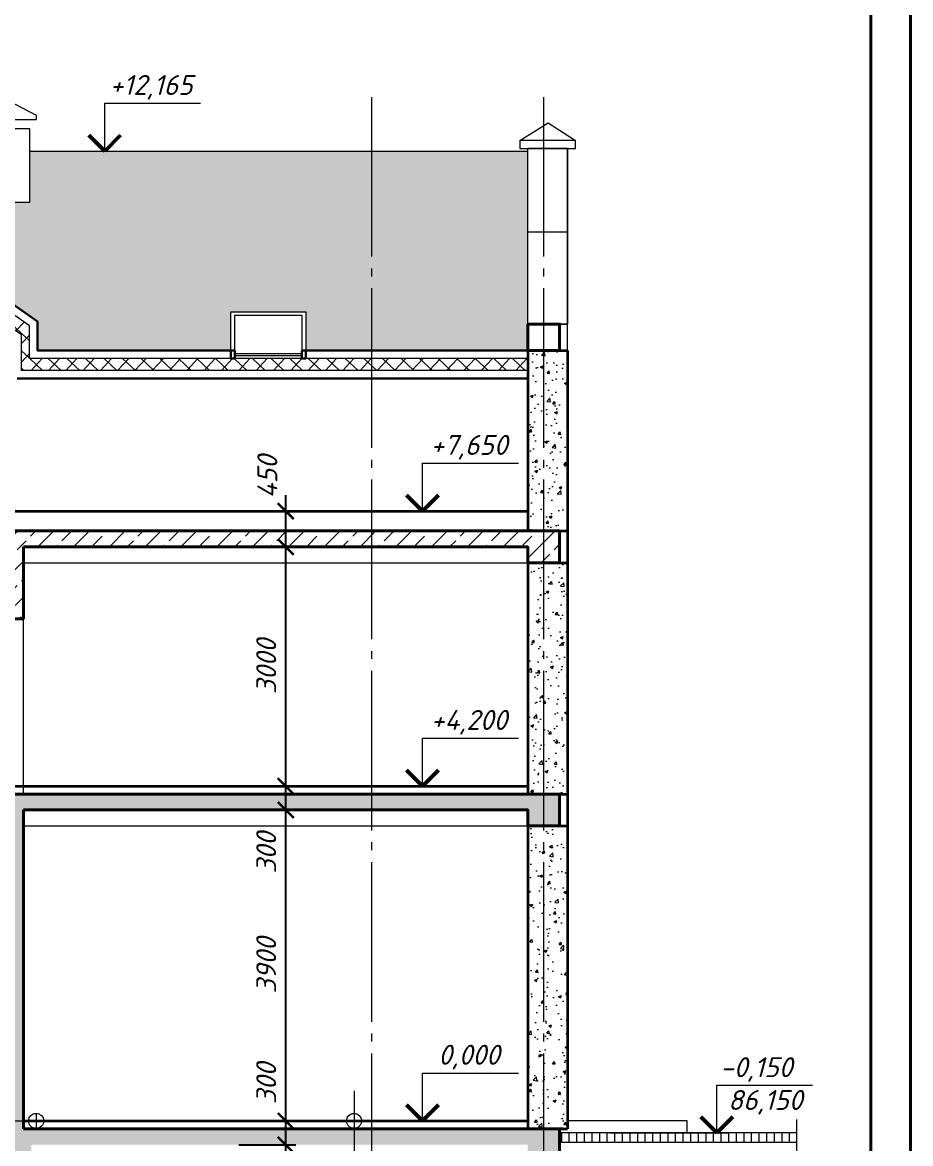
# Model space of a CAD drawing. Header units: millimetres. Extents: x -123149 to 90750, y -868758 to 226421.
# Drawn here: x 59592 to 70729, y 186070 to 200135 of the extents above; entities that cross this region are included whole.
import ezdxf
from ezdxf.enums import TextEntityAlignment as Align

# ---------------------------------------------------------------- set-up
doc = ezdxf.new("R2010")
doc.units = ezdxf.units.MM
doc.linetypes.add('GOST2.303 5', pattern=[24, 20, -1.5, 1, -1.5])
doc.layers.get('0').update_dxf_attribs({"lineweight": 5})
doc.layers.get('Defpoints').update_dxf_attribs({"color": 1, "lineweight": 0})
for name, color, linetype, lineweight in [('#Dimensions', 7, 'Continuous', 9), ('#Бетон разрез', 22, 'Continuous', 40), ('#Вид_тонкая', 20, 'Continuous', 15), ('#Газобетон', 152, 'Continuous', 35), ('#Оси', 7, 'Continuous', 9), ('#Полы_толст', 14, 'Continuous', 35), ('#разм', 7, 'Continuous', 9), ('AR', 164, 'Continuous', 9), ('k_ Рамка', 7, 'Continuous', 40)]:
    doc.layers.add(name, color=color, linetype=linetype, lineweight=lineweight)
doc.layers.add('#Hatch', color=7, linetype='Continuous', lineweight=5, true_color=0x4d4d4d)
doc.styles.add('ESKDW', font='eskdw.shx', dxfattribs={"oblique": 15})
doc.styles.add('STEP PR', font='isocpeui.ttf')
doc.dimstyles.new('SPDS', dxfattribs={"dimscale": 50, "dimtxt": 2.5, "dimasz": 2, "dimexe": 1.25, "dimexo": 0.625, "dimtad": 1, "dimdec": 0, "dimrnd": 0.001, "dimtxsty": 'ESKDW', "dimblk": 'ARCHTICK', "dimcen": 2.5, "dimdle": 2, "dimclrd": 256, "dimclre": 256, "dimclrt": 7, "dimadec": 0, "dimazin": 2, "dimtfac": 0.75, "dimtdec": 0, "dimtmove": 1, "dimatfit": 3, "dimfxl": 1, "dimtolj": 1, "dimarcsym": 1})
doc.dimstyles.new('высотные отметки', dxfattribs={"dimtxt": 500, "dimasz": 100, "dimexe": 100, "dimexo": 0.625, "dimgap": 50, "dimtad": 1, "dimtih": 1, "dimtoh": 1, "dimdec": 3, "dimlfac": 0.001, "dimrnd": 0.005, "dimzin": 9, "dimtxsty": 'STEP PR', "dimblk": 'NONE', "dimcen": 100, "dimdle": 100, "dimse1": 1, "dimse2": 1, "dimsd1": 1, "dimsd2": 1, "dimadec": 0, "dimazin": 0, "dimtfac": 1, "dimtdec": 3, "dimtmove": 0, "dimatfit": 2, "dimldrblk": 'NONE', "dimfxl": 1, "dimarcsym": 0})
pattern_1 = [(45, (185416.82, -2305.1), (-224.5064, 224.5064), []), (45, (185641.33, -2305.1), (-224.5064, 224.5064), [158.75, -79.375])]

# ---------------------------------------------------------------- blocks, each defined once
blk = doc.blocks.new('*U2786')
for points in [[(594, -420), (0, -420), (0, 0), (594, 0)], [(20, -415), (589, -415), (589, -5), (20, -5)]]:
    blk.add_lwpolyline(points, close=True)
at = {"style": 'STEP PR'}
blk.add_attdef('N.ЛИСТА', text='', height=3.5, dxfattribs=at).set_placement((561.5, -395), align=Align.MIDDLE_CENTER)
for tag, p in [('НАИМ.', (503, -403.77)), ('НАИМЕНОВАН.', (503, -408.77)), ('НАИМЕНОВАНИЕ', (503, -413.77))]:
    blk.add_attdef(tag, text='', height=3, dxfattribs=at).set_placement(p, align=Align.CENTER)
blk.add_attdef('ФОРМАТ', (548.85, -418.92), '', height=3, dxfattribs=at)
blk = doc.blocks.new('*D2669')
at = {"layer": 'Defpoints', "color": 0, "lineweight": 0, "ltscale": 3, "transparency": 16777216}
for p in [(4576313, -916350, 0), (4577223, -916350), (4576313, -924000)]:
    blk.add_point(p, dxfattribs=at)
at = {"layer": '#разм', "color": 0, "ltscale": 3, "transparency": 16777216, "insert": (4577755, -915550), "char_height": 250, "attachment_point": 5, "style": 'STEP PR'}
blk.add_mtext('+7,650', dxfattribs=at)
blk = doc.blocks.new('_None')
blk = doc.blocks.new('*D2673')
at = {"layer": 'Defpoints', "color": 0, "lineweight": 0, "ltscale": 3, "transparency": 16777216}
for p in [(4576313, -919800, 0), (4577210, -919800), (4576313, -924000)]:
    blk.add_point(p, dxfattribs=at)
at = {"layer": '#разм', "color": 0, "ltscale": 3, "transparency": 16777216, "insert": (4577755, -919000), "char_height": 250, "attachment_point": 5, "style": 'STEP PR'}
blk.add_mtext('+4,200', dxfattribs=at)
blk = doc.blocks.new('*D2680')
at = {"layer": 'Defpoints', "color": 0, "lineweight": 0, "ltscale": 3, "transparency": 16777216}
for p in [(4576313, -911834, 0), (4577181, -911834), (4576313, -924000)]:
    blk.add_point(p, dxfattribs=at)
at = {"layer": '#разм', "color": 0, "ltscale": 3, "transparency": 16777216, "insert": (4577755, -911034), "char_height": 250, "attachment_point": 5, "style": 'STEP PR'}
blk.add_mtext('+12,165', dxfattribs=at)
blk = doc.blocks.new('*D2702')
at = {"layer": 'Defpoints', "color": 0, "lineweight": 0, "ltscale": 3, "transparency": 16777216}
for p in [(4576313, -924000), (4576313, -924000, 0), (4577313, -924000)]:
    blk.add_point(p, dxfattribs=at)
at = {"layer": '#разм', "color": 0, "ltscale": 3, "transparency": 16777216, "insert": (4577755, -923200), "char_height": 250, "attachment_point": 5, "style": 'STEP PR'}
blk.add_mtext('0,000', dxfattribs=at)
blk = doc.blocks.new('*D2705')
at = {"layer": 'Defpoints', "color": 0, "lineweight": 0, "ltscale": 3, "transparency": 16777216}
for p in [(4576313, -927000, 0), (4577272, -927000), (4576313, -930000)]:
    blk.add_point(p, dxfattribs=at)
at = {"layer": '#разм', "color": 0, "ltscale": 3, "transparency": 16777216, "insert": (4577806, -926233), "char_height": 250, "attachment_point": 5, "style": 'STEP PR'}
blk.add_mtext('-3,000', dxfattribs=at)
blk = doc.blocks.new('*U2741')
at = {"layer": '#разм', "ltscale": 100, "elevation": 0}
for points in [[(4577173, -920403), (4578375, -920403)], [(4577173, -921000), (4577173, -920403)], [(4575828, -921000), (4577323, -921000)]]:
    blk.add_lwpolyline(points, dxfattribs=at)
at = {"layer": '#разм', "color": 0, "lineweight": 50, "ltscale": 100, "elevation": 0}
for points in [[(4577173, -921000), (4576973, -920800)], [(4577173, -921000), (4577373, -920800)]]:
    blk.add_lwpolyline(points, dxfattribs=at)
at = {"layer": '#разм', "style": 'STEP PR'}
for tag, p in [('ОТМЕТКА', (4577216, -920302)), ('ПРИМЕЧАНИЕ', (4577314, -920713))]:
    blk.add_attdef(tag, p, '', height=250, dxfattribs=at)
blk = doc.blocks.new('_ArchTick')
at = {"color": 0, "linetype": 'ByBlock', "const_width": 0.15}
blk.add_lwpolyline([(-0.5, -0.5), (0.5, 0.5)], dxfattribs=at)
blk = doc.blocks.new('*D2805')
at = {"layer": '#Dimensions', "lineweight": -2, "transparency": 16777216}
for p, q in [((62894, 183155), (62894, 186255)), ((62306, 186055), (63019, 186055)), ((62306, 183355), (63019, 183355))]:
    blk.add_line(p, q, dxfattribs=at)
at = {"layer": 'Defpoints', "color": 0, "lineweight": 0, "transparency": 16777216}
for p in [(62243, 186055), (62894, 186055), (62243, 183355)]:
    blk.add_point(p, dxfattribs=at)
at = {"layer": '#Dimensions', "lineweight": -2, "transparency": 16777216, "xscale": 200, "yscale": 200, "zscale": 200}
for p, rotation in [((62894, 186055), 90), ((62894, 183355), 270)]:
    blk.add_blockref('_ArchTick', p, dxfattribs=dict(at, rotation=rotation))
at = {"layer": '#Dimensions', "transparency": 16777216, "insert": (62648, 184705), "char_height": 250, "attachment_point": 5, "rotation": 90, "style": 'STEP PR'}
blk.add_mtext('\\A1;2700', dxfattribs=at)
blk = doc.blocks.new('*D2806')
at = {"layer": '#Dimensions', "lineweight": -2, "transparency": 16777216}
for p, q in [((62894, 185855), (62894, 186555)), ((62462, 186355), (63019, 186355)), ((62306, 186055), (63019, 186055))]:
    blk.add_line(p, q, dxfattribs=at)
at = {"layer": 'Defpoints', "color": 0, "lineweight": 0, "transparency": 16777216}
for p in [(62399, 186355), (62894, 186355), (62243, 186055)]:
    blk.add_point(p, dxfattribs=at)
at = {"layer": '#Dimensions', "lineweight": -2, "transparency": 16777216, "xscale": 200, "yscale": 200, "zscale": 200}
for p, rotation in [((62894, 186355), 90), ((62894, 186055), 270)]:
    blk.add_blockref('_ArchTick', p, dxfattribs=dict(at, rotation=rotation))
at = {"layer": '#Dimensions', "transparency": 16777216, "insert": (62649, 186824), "char_height": 250, "attachment_point": 5, "rotation": 90, "style": 'STEP PR'}
blk.add_mtext('\\A1;300', dxfattribs=at)
blk = doc.blocks.new('*D2807')
at = {"layer": '#Dimensions', "lineweight": -2, "transparency": 16777216}
for p, q in [((62894, 186155), (62894, 190455)), ((62462, 190255), (63019, 190255)), ((62462, 186355), (63019, 186355))]:
    blk.add_line(p, q, dxfattribs=at)
at = {"layer": 'Defpoints', "color": 0, "lineweight": 0, "transparency": 16777216}
for p in [(62399, 190255), (62894, 190255), (62399, 186355)]:
    blk.add_point(p, dxfattribs=at)
at = {"layer": '#Dimensions', "lineweight": -2, "transparency": 16777216, "xscale": 200, "yscale": 200, "zscale": 200}
for p, rotation in [((62894, 190255), 90), ((62894, 186355), 270)]:
    blk.add_blockref('_ArchTick', p, dxfattribs=dict(at, rotation=rotation))
at = {"layer": '#Dimensions', "transparency": 16777216, "insert": (62649, 188305), "char_height": 250, "attachment_point": 5, "rotation": 90, "style": 'STEP PR'}
blk.add_mtext('\\A1;3900', dxfattribs=at)
blk = doc.blocks.new('*D2808')
at = {"layer": '#Dimensions', "lineweight": -2, "transparency": 16777216}
for p, q in [((62894, 190055), (62894, 190755)), ((62462, 190555), (63019, 190555)), ((62462, 190255), (63019, 190255))]:
    blk.add_line(p, q, dxfattribs=at)
at = {"layer": 'Defpoints', "color": 0, "lineweight": 0, "transparency": 16777216}
for p in [(62399, 190555), (62894, 190555), (62399, 190255)]:
    blk.add_point(p, dxfattribs=at)
at = {"layer": '#Dimensions', "lineweight": -2, "transparency": 16777216, "xscale": 200, "yscale": 200, "zscale": 200}
for p, rotation in [((62894, 190555), 90), ((62894, 190255), 270)]:
    blk.add_blockref('_ArchTick', p, dxfattribs=dict(at, rotation=rotation))
at = {"layer": '#Dimensions', "transparency": 16777216, "insert": (62649, 189718), "char_height": 250, "attachment_point": 5, "rotation": 90, "style": 'STEP PR'}
blk.add_mtext('\\A1;300', dxfattribs=at)
blk = doc.blocks.new('*D2809')
at = {"layer": '#Dimensions', "lineweight": -2, "transparency": 16777216}
for p, q in [((62894, 190355), (62894, 193755)), ((62462, 193555), (63019, 193555)), ((62462, 190555), (63019, 190555))]:
    blk.add_line(p, q, dxfattribs=at)
at = {"layer": 'Defpoints', "color": 0, "lineweight": 0, "transparency": 16777216}
for p in [(62399, 193555), (62894, 193555), (62399, 190555)]:
    blk.add_point(p, dxfattribs=at)
at = {"layer": '#Dimensions', "lineweight": -2, "transparency": 16777216, "xscale": 200, "yscale": 200, "zscale": 200}
for p, rotation in [((62894, 193555), 90), ((62894, 190555), 270)]:
    blk.add_blockref('_ArchTick', p, dxfattribs=dict(at, rotation=rotation))
at = {"layer": '#Dimensions', "transparency": 16777216, "insert": (62649, 192055), "char_height": 250, "attachment_point": 5, "rotation": 90, "style": 'STEP PR'}
blk.add_mtext('\\A1;3000', dxfattribs=at)
blk = doc.blocks.new('*D2810')
at = {"layer": '#Dimensions', "lineweight": -2, "transparency": 16777216}
for p, q in [((62894, 193355), (62894, 194205)), ((62462, 194005), (63019, 194005)), ((62462, 193555), (63019, 193555))]:
    blk.add_line(p, q, dxfattribs=at)
at = {"layer": 'Defpoints', "color": 0, "lineweight": 0, "transparency": 16777216}
for p in [(62399, 194005), (62894, 194005), (62399, 193555)]:
    blk.add_point(p, dxfattribs=at)
at = {"layer": '#Dimensions', "lineweight": -2, "transparency": 16777216, "xscale": 200, "yscale": 200, "zscale": 200}
for p, rotation in [((62894, 194005), 90), ((62894, 193555), 270)]:
    blk.add_blockref('_ArchTick', p, dxfattribs=dict(at, rotation=rotation))
at = {"layer": '#Dimensions', "transparency": 16777216, "insert": (62663, 194435), "char_height": 250, "attachment_point": 5, "rotation": 90, "style": 'STEP PR'}
blk.add_mtext('\\A1;450', dxfattribs=at)
blk = doc.blocks.new('*U2668')
at = {"layer": '#разм', "ltscale": 100, "elevation": 0}
for points in [[(4577172.9323, -915750.2763), (4578374.8641, -915750.2763)], [(4577172.9323, -916350.2763), (4577172.9323, -915750.2763)], [(4576313.4569, -916350.2763), (4577322.9323, -916350.2763)]]:
    blk.add_lwpolyline(points, dxfattribs=at)
at = {"layer": '#разм', "color": 0, "lineweight": 50, "ltscale": 100, "elevation": 0}
for points in [[(4577172.9323, -916350.2763), (4576972.9324, -916150.2764)], [(4577172.9323, -916350.2763), (4577372.9322, -916150.2764)]]:
    blk.add_lwpolyline(points, dxfattribs=at)
at = {"layer": 'Defpoints', "color": 253, "lineweight": 15, "ltscale": 3, "elevation": 0}
blk.add_lwpolyline([(4576313.4569, -923906.6603), (4576313.4569, -924093.8923)], dxfattribs=at)
at = {"layer": 'Defpoints', "color": 253, "ltscale": 3, "elevation": 0}
blk.add_lwpolyline([(4575919.8409, -924000.2763), (4576707.0728, -924000.2763)], dxfattribs=at)
at = {"layer": 'Defpoints', "color": 253, "lineweight": 15, "ltscale": 3}
blk.add_circle((4576313.4569, -924000.2763, 0), 93.616, dxfattribs=at)
at = {"layer": '#разм', "ltscale": 3}
dim = blk.add_linear_dim(base=(4577222.8519, -916350.2763), p1=(4576313.4569, -924000.4215), p2=(4576313.4569, -916350.2763, 0), angle=90, dimstyle='высотные отметки', override={"dimtxt": 250, "dimrnd": 0.005, "dimzin": 1, "dimpost": '+<>'}, dxfattribs=at)
dim.commit()
dim.dimension.update_dxf_attribs({"geometry": '*D2669', "text_midpoint": (4577754.8594, -915750.2763), "dimtype": 160})
blk = doc.blocks.new('*U2672')
at = {"layer": '#разм', "ltscale": 100, "elevation": 0}
for points in [[(4577172.9323, -919200.2763), (4578374.8641, -919200.2763)], [(4577172.9323, -919800.2763), (4577172.9323, -919200.2763)], [(4576313.4569, -919800.2763), (4577322.9323, -919800.2763)]]:
    blk.add_lwpolyline(points, dxfattribs=at)
at = {"layer": '#разм', "color": 0, "lineweight": 50, "ltscale": 100, "elevation": 0}
for points in [[(4577172.9323, -919800.2763), (4576972.9324, -919600.2764)], [(4577172.9323, -919800.2763), (4577372.9322, -919600.2764)]]:
    blk.add_lwpolyline(points, dxfattribs=at)
at = {"layer": 'Defpoints', "color": 253, "lineweight": 15, "ltscale": 3, "elevation": 0}
blk.add_lwpolyline([(4576313.4569, -923906.6603), (4576313.4569, -924093.8923)], dxfattribs=at)
at = {"layer": 'Defpoints', "color": 253, "ltscale": 3, "elevation": 0}
blk.add_lwpolyline([(4575919.8409, -924000.2763), (4576707.0728, -924000.2763)], dxfattribs=at)
at = {"layer": 'Defpoints', "color": 253, "lineweight": 15, "ltscale": 3}
blk.add_circle((4576313.4569, -924000.2763, 0), 93.616, dxfattribs=at)
at = {"layer": '#разм', "ltscale": 3}
dim = blk.add_linear_dim(base=(4577209.9731, -919800.2763), p1=(4576313.4569, -924000.4215), p2=(4576313.4569, -919800.2763, 0), angle=90, dimstyle='высотные отметки', override={"dimtxt": 250, "dimrnd": 0.005, "dimzin": 1, "dimpost": '+<>'}, dxfattribs=at)
dim.commit()
dim.dimension.update_dxf_attribs({"geometry": '*D2673', "text_midpoint": (4577754.8594, -919200.2763), "dimtype": 160})
blk = doc.blocks.new('*U2679')
at = {"layer": '#разм', "ltscale": 100, "elevation": 0}
for points in [[(4577172.9323, -911233.6922), (4578374.8641, -911233.6922)], [(4577172.9323, -911833.6922), (4577172.9323, -911233.6922)], [(4576313.4569, -911833.6922), (4577322.9323, -911833.6922)]]:
    blk.add_lwpolyline(points, dxfattribs=at)
at = {"layer": '#разм', "color": 0, "lineweight": 50, "ltscale": 100, "elevation": 0}
for points in [[(4577172.9323, -911833.6922), (4576972.9324, -911633.6923)], [(4577172.9323, -911833.6922), (4577372.9322, -911633.6923)]]:
    blk.add_lwpolyline(points, dxfattribs=at)
at = {"layer": 'Defpoints', "color": 253, "lineweight": 15, "ltscale": 3, "elevation": 0}
blk.add_lwpolyline([(4576313.4569, -923906.6603), (4576313.4569, -924093.8923)], dxfattribs=at)
at = {"layer": 'Defpoints', "color": 253, "ltscale": 3, "elevation": 0}
blk.add_lwpolyline([(4575919.8409, -924000.2763), (4576707.0728, -924000.2763)], dxfattribs=at)
at = {"layer": 'Defpoints', "color": 253, "lineweight": 15, "ltscale": 3}
blk.add_circle((4576313.4569, -924000.2763, 0), 93.616, dxfattribs=at)
at = {"layer": '#разм', "ltscale": 3}
dim = blk.add_linear_dim(base=(4577180.5223, -911833.6922), p1=(4576313.4569, -924000.4215), p2=(4576313.4569, -911833.6922, 0), angle=90, dimstyle='высотные отметки', override={"dimtxt": 250, "dimrnd": 0.005, "dimzin": 1, "dimpost": '+<>'}, dxfattribs=at)
dim.commit()
dim.dimension.update_dxf_attribs({"geometry": '*D2680', "text_midpoint": (4577754.8594, -911233.6922), "dimtype": 160})
blk = doc.blocks.new('*U2699')
at = {"layer": '#разм', "ltscale": 100, "elevation": 0}
for points in [[(4577172.9323, -924000.1311), (4577172.9323, -923400.1311)], [(4577172.9323, -923400.1311), (4578374.8641, -923400.1311)], [(4576313.4569, -924000.1311), (4577313.4769, -924000.1311)]]:
    blk.add_lwpolyline(points, dxfattribs=at)
at = {"layer": '#разм', "lineweight": 50, "ltscale": 100, "elevation": 0}
for points in [[(4577172.9323, -924000.1311), (4576972.9324, -923800.1312)], [(4577172.9323, -924000.1311), (4577372.9322, -923800.1312)]]:
    blk.add_lwpolyline(points, dxfattribs=at)
at = {"layer": 'Defpoints', "color": 253, "lineweight": 15, "ltscale": 3, "elevation": 0}
blk.add_lwpolyline([(4576313.4569, -923906.6603), (4576313.4569, -924093.8923)], dxfattribs=at)
at = {"layer": 'Defpoints', "color": 253, "ltscale": 3, "elevation": 0}
blk.add_lwpolyline([(4575919.8409, -924000.2763), (4576707.0728, -924000.2763)], dxfattribs=at)
at = {"layer": 'Defpoints', "color": 253, "lineweight": 15, "ltscale": 3}
blk.add_circle((4576313.4569, -924000.2763, 0), 93.616, dxfattribs=at)
at = {"layer": '#разм', "ltscale": 3}
dim = blk.add_linear_dim(base=(4577313.4769, -924000.1311), p1=(4576313.4569, -924000.4215), p2=(4576313.4569, -924000.1311, 0), angle=90, dimstyle='высотные отметки', override={"dimtxt": 250, "dimrnd": 0.001, "dimzin": 1, "dimpost": '<>'}, dxfattribs=at)
dim.commit()
dim.dimension.update_dxf_attribs({"geometry": '*D2702', "text_midpoint": (4577754.8594, -923400.1311), "dimtype": 160})
blk = doc.blocks.new('*U2703')
at = {"layer": '#разм', "ltscale": 100, "elevation": 0}
for points in [[(4577172.9323, -927000.1311), (4577172.9323, -926433.3444)], [(4577172.9323, -926433.3444), (4578374.8641, -926433.3444)], [(4576313.4569, -927000.1311), (4577322.9323, -927000.1311)]]:
    blk.add_lwpolyline(points, dxfattribs=at)
at = {"layer": '#разм', "lineweight": 50, "ltscale": 100, "elevation": 0}
for points in [[(4577172.9323, -927000.1311), (4576972.9324, -926800.1312)], [(4577172.9323, -927000.1311), (4577372.9322, -926800.1312)]]:
    blk.add_lwpolyline(points, dxfattribs=at)
at = {"layer": 'Defpoints', "color": 253, "lineweight": 15, "ltscale": 3, "elevation": 0}
for points in [[(4576313.4569, -923625.6673), (4576313.4569, -924374.5949)], [(4576313.4569, -923906.6603), (4576313.4569, -924093.8923)]]:
    blk.add_lwpolyline(points, dxfattribs=at)
at = {"layer": 'Defpoints', "color": 253, "ltscale": 3, "elevation": 0}
blk.add_lwpolyline([(4575919.8409, -924000.2763), (4576707.0728, -924000.2763)], dxfattribs=at)
at = {"layer": 'Defpoints', "color": 253, "lineweight": 15, "ltscale": 3}
blk.add_circle((4576313.4569, -924000.2763, 0), 93.616, dxfattribs=at)
at = {"layer": '#разм', "ltscale": 3}
dim = blk.add_linear_dim(base=(4577272.4527, -927000.1311), p1=(4576313.4569, -930000.4215), p2=(4576313.4569, -927000.1311, 0), angle=90, dimstyle='высотные отметки', override={"dimtxt": 250, "dimrnd": 0.005, "dimzin": 1, "dimpost": '-<>'}, dxfattribs=at)
dim.commit()
dim.dimension.update_dxf_attribs({"geometry": '*D2705', "text_midpoint": (4577806.0701, -926433.3444), "dimtype": 160})

msp = doc.modelspace()

# ---------------------------------------------------------------- hatches: boundary and pattern name
at = {"layer": '#Hatch'}
h = msp.add_hatch(dxfattribs=at)
h.set_pattern_fill('ANSI33', color=256, scale=50, style=0)
h.set_pattern_definition(pattern_1)
h.paths.add_polyline_path([(66327.94875, 186255.46206), (66127.94875, 186255.46206), (66127.94875, 182755.46206), (66327.94875, 182755.46206)])
h.paths.add_polyline_path([(66127.94875, 186255.46206), (65927.94875, 186255.46206), (63969.44839, 186255.46206), (63969.44839, 186055.46206), (65927.94875, 186055.46206), (65927.94875, 182755.46206), (66127.94875, 182755.46206)])
h.paths.add_polyline_path([(63969.44839, 186255.46206), (59604.52552, 186255.46206), (59604.52552, 190255.46206), (63969.44839, 190255.46206), (63969.44839, 190455.46206), (59404.52552, 190455.46206), (59404.52552, 185455.46206), (59704.52552, 185455.46206), (59704.52552, 186055.46206), (63969.44839, 186055.46206)])
h.paths.add_polyline_path([(66127.94875, 190455.46206), (65927.94875, 190455.46206), (63969.44839, 190455.46206), (63969.44839, 190255.46206), (65927.94875, 190255.46206), (65927.94875, 190055.46206), (66127.94875, 190055.46206)])
h.paths.add_polyline_path([(66327.94875, 190455.46206), (66127.94875, 190455.46206), (66127.94875, 190055.46206), (66327.94875, 190055.46206)])
h.paths.add_polyline_path([(59404.52552, 186255.46206), (55880.22865, 186255.46206), (55880.22865, 186055.46206), (59304.52552, 186055.46206), (59304.52552, 185455.46206), (59404.52552, 185455.46206)])
h.paths.add_polyline_path([(52931.8385, 179862.96206), (53798.88395, 179862.96206), (53798.88395, 180462.96206), (52931.8385, 180462.96206)], flags=9)
h.paths.add_polyline_path([(52681.8385, 179112.96206), (53548.88395, 179112.96206), (53548.88395, 179712.96206), (52681.8385, 179712.96206)], flags=9)
h.paths.add_polyline_path([(62312.07047, 179917.49735), (63179.11592, 179917.49735), (63179.11592, 180517.49735), (62312.07047, 180517.49735)], flags=9)
h.paths.add_polyline_path([(67201.90391, 168145.15452), (67755.54027, 168145.15452), (67755.54027, 168670.15452), (67201.90391, 168670.15452)], flags=9)
h.paths.add_polyline_path([(53717.04665, 166370.15452), (55187.69059, 166370.15452), (55187.69059, 166970.15452), (53717.04665, 166970.15452)], flags=9)
h.paths.add_polyline_path([(53708.97317, 168880.28255), (55438.70802, 168880.28255), (55438.70802, 169480.28255), (53708.97317, 169480.28255)], flags=9)
h.paths.add_polyline_path([(51698.63756, 168812.65452), (52607.72847, 168812.65452), (52607.72847, 169532.65452), (51698.63756, 169532.65452)], flags=9)
h.paths.add_polyline_path([(62566.35467, 171007.40831), (65849.72588, 171007.40831), (65849.72588, 171847.40831), (62566.35467, 171847.40831)], flags=9)
h.paths.add_polyline_path([(68448.94936, 168812.65452), (69972.813, 168812.65452), (69972.813, 169532.65452), (68448.94936, 169532.65452)], flags=9)
h.paths.add_polyline_path([(66914.63118, 168812.65452), (68007.13118, 168812.65452), (68007.13118, 169532.65452), (66914.63118, 169532.65452)], flags=9)
h.paths.add_polyline_path([(65169.51754, 168812.65452), (66738.15391, 168812.65452), (66738.15391, 169532.65452), (65169.51754, 169532.65452)], flags=9)
h.paths.add_polyline_path([(57219.82058, 169388.90452), (58224.74482, 169388.90452), (58224.74482, 169988.90452), (57219.82058, 169988.90452)], flags=9)
h.paths.add_polyline_path([(55772.85088, 169370.15452), (57166.41148, 169370.15452), (57166.41148, 169970.15452), (55772.85088, 169970.15452)], flags=9)
h.paths.add_polyline_path([(54702.30164, 169370.15452), (55725.78648, 169370.15452), (55725.78648, 169970.15452), (54702.30164, 169970.15452)], flags=9)
h.paths.add_polyline_path([(53758.64633, 169370.15452), (54669.063, 169370.15452), (54669.063, 169970.15452), (53758.64633, 169970.15452)], flags=9)
h.paths.add_polyline_path([(52656.98914, 169378.44229), (53791.59141, 169378.44229), (53791.59141, 169978.44229), (52656.98914, 169978.44229)], flags=9)
h.paths.add_polyline_path([(51822.85088, 169370.15452), (52624.74482, 169370.15452), (52624.74482, 169970.15452), (51822.85088, 169970.15452)], flags=9)
h.paths.add_polyline_path([(51698.63756, 167857.65452), (53640.22847, 167857.65452), (53640.22847, 168577.65452), (51698.63756, 168577.65452)], flags=9)
h.paths.add_polyline_path([(51717.04665, 166407.65452), (53691.47847, 166407.65452), (53691.47847, 167007.65452), (51717.04665, 167007.65452)], flags=9)
h.paths.add_polyline_path([(51705.72847, 168311.95857), (53748.45574, 168311.95857), (53748.45574, 169031.95857), (51705.72847, 169031.95857)], flags=9)
h.paths.add_polyline_path([(66209.00618, 166755.15452), (69186.12739, 166755.15452), (69186.12739, 167595.15452), (66209.00618, 167595.15452)], flags=9)
h.paths.add_polyline_path([(69002.41527, 168145.15452), (69455.02891, 168145.15452), (69455.02891, 168670.15452), (69002.41527, 168670.15452)], flags=9)
h.paths.add_polyline_path([(60663.75997, 169478.48785), (67756.94179, 169478.48785), (67756.94179, 170936.82118), (60663.75997, 170936.82118)], flags=9)
h.paths.add_polyline_path([(59361.96073, 167978.48785), (64049.08194, 167978.48785), (64049.08194, 169436.82118), (59361.96073, 169436.82118)], flags=9)
h.paths.add_polyline_path([(65560.97588, 168079.52952), (66396.4683, 168079.52952), (66396.4683, 168683.27952), (65560.97588, 168683.27952)], flags=9)
h.paths.add_polyline_path([(68267.23185, 186726.44515), (69379.16367, 186726.44515), (69379.16367, 187176.44515), (68267.23185, 187176.44515)], flags=9)
h.paths.add_polyline_path([(49689.97783, 177389.6097), (50235.65964, 177389.6097), (50235.65964, 177993.3597), (49689.97783, 177993.3597)], flags=9)
h.paths.add_polyline_path([(50922.57982, 177455.2347), (51403.29952, 177455.2347), (51403.29952, 177980.2347), (50922.57982, 177980.2347)], flags=9)
h.paths.add_polyline_path([(65863.32754, 177455.2347), (66364.4639, 177455.2347), (66364.4639, 177980.2347), (65863.32754, 177980.2347)], flags=9)
h.paths.add_polyline_path([(55482.3688, 177455.2347), (56249.98244, 177455.2347), (56249.98244, 177980.2347), (55482.3688, 177980.2347)], flags=9)
h.paths.add_polyline_path([(59150.24522, 177455.2347), (59630.69976, 177455.2347), (59630.69976, 177980.2347), (59150.24522, 177980.2347)], flags=9)
h.paths.add_polyline_path([(44071.45971, 177455.2347), (44660.89153, 177455.2347), (44660.89153, 177980.2347), (44071.45971, 177980.2347)], flags=9)
h.paths.add_polyline_path([(38107.78547, 177455.2347), (38624.56577, 177455.2347), (38624.56577, 177980.2347), (38107.78547, 177980.2347)], flags=9)
h.paths.add_polyline_path([(32107.65289, 177455.2347), (32624.69835, 177455.2347), (32624.69835, 177980.2347), (32107.65289, 177980.2347)], flags=9)
h.paths.add_polyline_path([(31107.65289, 178515.80486), (31624.69835, 178515.80486), (31624.69835, 179040.80486), (31107.65289, 179040.80486)], flags=9)
h.paths.add_polyline_path([(26089.49002, 178475.93294), (26642.86123, 178475.93294), (26642.86123, 179000.93294), (26089.49002, 179000.93294)], flags=9)
h.paths.add_polyline_path([(21107.65289, 178542.05462), (21624.69835, 178542.05462), (21624.69835, 179067.05462), (21107.65289, 179067.05462)], flags=9)
h.paths.add_polyline_path([(19617.72865, 178650.97295), (20114.62259, 178650.97295), (20114.62259, 179175.97295), (19617.72865, 179175.97295)], flags=9)
h.paths.add_polyline_path([(60962.92664, 166862.65452), (62459.063, 166862.65452), (62459.063, 167582.65452), (60962.92664, 167582.65452)], flags=9)
h.paths.add_polyline_path([(42747.53448, 204317.61429), (43913.76387, 204317.61429), (43913.76387, 204912.62928), (42747.53448, 204912.62928)], flags=9)
h.paths.add_polyline_path([(41915.70818, 204855.96359), (44812.82213, 204855.96359), (44812.82213, 205450.97858), (41915.70818, 205450.97858)], flags=9)
h = msp.add_hatch(dxfattribs=at)
h.set_pattern_fill('AR-RSHKE', color=256, scale=1.5)
h.paths.add_polyline_path([(32580.22865, 198522.04616), (32580.22865, 196020.43326), (35340.10185, 196020.43326), (35340.10185, 196388.67418), (37630.22865, 197998.51607), (39930.22865, 196381.73383), (39930.22865, 196020.43326), (55190.10185, 196020.43326), (55190.10185, 196388.67418), (57480.22865, 197998.51607), (59780.22865, 196381.73383), (59785.16525, 196018.08287), (62204.11878, 196020.43326), (62204.11878, 196464.30423), (62204.11878, 196504.30423), (63144.11878, 196504.30423), (63144.11878, 196020.43326), (65927.94875, 196020.43326), (65927.94875, 198522.04616), (59680.22865, 198522.04616), (59680.22865, 197874.73484), (58930.22865, 197874.73484), (58930.22865, 198522.04616), (51630.22865, 198522.04616), (51630.22865, 197874.73484), (50880.22865, 197874.73484), (50880.22865, 198522.04616), (44355.22865, 198522.04616), (44355.22865, 197874.73484), (43605.22865, 197874.73484), (43605.22865, 198522.04616), (38380.22865, 198522.04616), (38380.22865, 198136.22156), (37630.22865, 198136.22156), (37630.22865, 198522.04616)])
h.paths.add_polyline_path([(39610.22865, 197796.23971), (40550.22865, 197796.23971), (40550.22865, 197210.75584), (39610.22865, 197210.75584)], flags=16)
h = msp.add_hatch(dxfattribs=at)
h.set_pattern_fill('ANSI33', color=256, scale=50, style=0)
h.set_pattern_definition(pattern_1)
h.paths.add_polyline_path([(66327.94875, 193755.46206), (66127.94875, 193755.46206), (66127.94875, 193355.46206), (66327.94875, 193355.46206)])
h.paths.add_polyline_path([(66127.94875, 193755.46206), (65927.94875, 193755.46206), (63969.44839, 193755.46206), (63969.44839, 193555.46206), (65927.94875, 193555.46206), (65927.94875, 193355.46206), (66127.94875, 193355.46206)])
h.paths.add_polyline_path([(63969.44839, 193755.46206), (59404.52552, 193755.46206), (59404.52552, 192655.46206), (59604.52552, 192655.46206), (59604.52552, 193555.46206), (63969.44839, 193555.46206)])
h.paths.add_polyline_path([(59404.52552, 193755.46206), (58230.22865, 193755.46206), (58230.22865, 196832.09346), (58030.22865, 196832.09346), (58030.22865, 193755.46206), (58030.22865, 193555.46206), (59404.52552, 193555.46206)])
h.paths.add_polyline_path([(59404.52552, 190455.46206), (56480.22865, 190455.46206), (56480.22865, 190555.46206), (56180.22865, 190555.46206), (56180.22865, 190705.46206), (55880.22865, 190705.46206), (55880.22865, 190517.75696), (56260.22865, 190327.75696), (56260.22865, 190255.46206), (59404.52552, 190255.46206)])
h.paths.add_polyline_path([(55880.22865, 190855.46206), (55580.22865, 190855.46206), (55580.22865, 191005.46206), (55280.22865, 191005.46206), (55280.22865, 191155.46206), (54980.22865, 191155.46206), (54980.22865, 191305.46206), (54680.22865, 191305.46206), (54680.22865, 191455.46206), (54380.22865, 191455.46206), (54380.22865, 191605.46206), (54080.22865, 191605.46206), (54080.22865, 191755.46206), (53780.22865, 191755.46206), (53780.22865, 191905.46206), (53480.22865, 191905.46206), (53480.22865, 192055.46206), (53180.22865, 192055.46206), (53180.22865, 192205.46206), (52880.22865, 192205.46206), (52880.22865, 192355.46206), (52580.22865, 192355.46206), (52580.22865, 192455.46206), (50880.22865, 192455.46206), (50880.22865, 192055.46206), (51080.22865, 192055.46206), (51080.22865, 192255.46206), (52404.81846, 192255.46206), (55880.22865, 190517.75696), (55880.22865, 190705.46206)])
h = msp.add_hatch(dxfattribs=at)
h.set_pattern_fill('ANSI37', color=256, scale=50, angle=2)
h.paths.add_polyline_path([(59404.52552, 196523.59899), (59404.52552, 196340.24665), (59580.22865, 196216.73634), (59580.22865, 195770.43326), (63969.44839, 195770.43326), (63969.44839, 195920.43326), (63144.11878, 195920.43326), (63144.11878, 195918.82036), (63094.11878, 195918.82036), (62254.11878, 195919.21722), (62254.11878, 195918.82036), (62204.11878, 195918.82036), (59680.22865, 195920.43326), (59680.22865, 196329.79381)])
h.paths.add_polyline_path([(65927.94875, 195920.43326), (63969.44839, 195920.43326), (63969.44839, 195770.43326), (65927.94875, 195770.43326)])
h = msp.add_hatch(dxfattribs=at)
h.set_pattern_fill('AR-CONC', color=256, scale=2)
h.set_pattern_definition([(50, (185512.67, -2305.08), (364.36934, -31.87817), [38.1, -419.1]), (355, (185512.67, -2305.1), (-70.48684, 382.1137), [30.48, -335.28117]), (100.45144, (185543.04, -2307.74), (293.8825, 350.2355), [32.38, -356.1805]), (46.1842, (185512.67, -2203.5), (542.1581, -84.08466), [57.15, -628.65]), (96.63556, (185557.85, -2210.5), (474.8083, 494.8522), [48.57, -534.2712]), (351.18415, (185512.7, -2203.5), (474.8083, 494.8522), [45.72, -502.9195]), (21, (185563.47, -2228.88), (303.2288, -204.5304), [38.1, -419.1]), (326, (185563.47, -2228.9), (123.60406, 368.37593), [30.48, -335.28]), (71.45144, (185588.74, -2245.93), (426.83284, 163.84554), [32.38, -356.1799]), (37.5, (185512.67, -2305.08), (6.17721, 169.11008), [0, -331.216, 0, -340.36, 0, -336.55]), (7.5, (185512.67, -2305.08), (133.63933, 200.36115), [0, -194.056, 0, -323.596, 0, -128.27]), (327.5, (185399.39, -2305.08), (271.18119, -11.45749), [0, -127, 0, -396.24, 0, -525.78]), (317.5, (185348.6, -2305.08), (296.25836, 50.85298), [0, -165.1, 0, -263.144, 0, -373.38])])
h.paths.add_polyline_path([(66427.94875, 196020.43326), (65927.94875, 196020.43326), (65927.94875, 193755.46206), (66427.94875, 193755.46206)])
h = msp.add_hatch(dxfattribs=at)
h.set_pattern_fill('AR-CONC', color=256, scale=2)
h.set_pattern_definition([(50, (185416.82, -2305.08), (364.36934, -31.87817), [38.1, -419.1]), (355, (185416.8, -2305.1), (-70.48684, 382.1137), [30.48, -335.28117]), (100.45144, (185447.2, -2307.74), (293.8825, 350.2355), [32.38, -356.1805]), (46.1842, (185416.8, -2203.5), (542.1581, -84.08466), [57.15, -628.65]), (96.63556, (185462, -2210.5), (474.8083, 494.8522), [48.57, -534.2712]), (351.18415, (185416.8, -2203.5), (474.8083, 494.8522), [45.72, -502.9195]), (21, (185467.62, -2228.88), (303.2288, -204.5304), [38.1, -419.1]), (326, (185467.6, -2228.9), (123.60406, 368.37593), [30.48, -335.28]), (71.45144, (185492.9, -2245.93), (426.83284, 163.84554), [32.38, -356.1799]), (37.5, (185416.82, -2305.08), (6.17721, 169.11008), [0, -331.216, 0, -340.36, 0, -336.55]), (7.5, (185416.82, -2305.08), (133.63933, 200.36115), [0, -194.056, 0, -323.596, 0, -128.27]), (327.5, (185303.53, -2305.08), (271.18119, -11.45749), [0, -127, 0, -396.24, 0, -525.78]), (317.5, (185252.73, -2305.08), (296.25836, 50.85298), [0, -165.1, 0, -263.144, 0, -373.38])])
h.paths.add_polyline_path([(66427.94875, 193355.46206), (66127.94875, 193355.46206), (66127.94875, 190455.46206), (66427.94875, 190455.46206)])
h.paths.add_polyline_path([(66127.94875, 193355.46206), (65927.94875, 193355.46206), (65927.94875, 190455.46206), (66127.94875, 190455.46206)])
h.paths.add_polyline_path([(66427.94875, 190055.46206), (66127.94875, 190055.46206), (66127.94875, 186255.46206), (66427.94875, 186255.46206)])
h.paths.add_polyline_path([(66127.94875, 190055.46206), (65927.94875, 190055.46206), (65927.94875, 186255.46206), (66127.94875, 186255.46206)])
h = msp.add_hatch(dxfattribs=at)
h.set_pattern_fill('ANSI31', color=256, scale=30, angle=45)
h.set_pattern_definition([(90, (185416.82, -2305.08), (-95.25, 2e-14), [])])
h.paths.add_polyline_path([(69297.71841, 186205.46206), (66327.94875, 186205.46206), (66327.94875, 186085.46206), (69297.71841, 186085.46206)])

# ---------------------------------------------------------------- linework, layer by layer
at = {"layer": '#Бетон разрез', "ltscale": 100}
msp.add_lwpolyline([(65927.94875, 196351.43326), (66327.94875, 196351.43326), (66327.94875, 196020.43326), (65927.94875, 196020.43326)], close=True, dxfattribs=at)
for points in [[(58230.22865, 193755.46206), (66327.94875, 193755.46206), (66327.94875, 193355.46206), (65927.94875, 193355.46206), (65927.94875, 193555.46206), (59604.52552, 193555.46206)], [(59404.52552, 193555.46206), (59404.52552, 192655.46206), (59604.52552, 192655.46206), (59604.52552, 193555.46206)], [(56480.22865, 190455.46206), (66327.94875, 190455.46206), (66327.94875, 190055.46206), (65927.94875, 190055.46206), (65927.94875, 190255.46206), (59604.52552, 190255.46206)], [(59604.52552, 186255.46206), (59604.52552, 190255.46206)], [(59604.52552, 186255.46206), (66327.94875, 186255.46206), (66327.94875, 182755.46206)]]:
    msp.add_lwpolyline(points, dxfattribs=at)
at = {"layer": '#Вид_тонкая'}
for points in [[(59770.22865, 198917.12093), (59770.22865, 198967.12093), (59330.22865, 199199.73484), (59280.22865, 199199.73484), (58840.22865, 198967.12093), (58840.22865, 198917.12093), (59770.22865, 198917.12093)], [(58930.22865, 197874.73484), (58930.22865, 198805.46206), (59680.22865, 198805.46206), (59680.22865, 197874.73484), (58930.22865, 197874.73484)], [(59680.22865, 198522.04616), (65927.94875, 198522.04616)]]:
    msp.add_lwpolyline(points, dxfattribs=at)
for points in [[(65827.94875, 198655.46206), (66184.2501, 198877.21932), (66527.94875, 198655.46206)], [(65827.94875, 198555.46206), (66527.94875, 198555.46206), (66527.94875, 198655.46206), (65827.94875, 198655.46206)]]:
    msp.add_lwpolyline(points, close=True, dxfattribs=at)
at = {"layer": '#Вид_тонкая', "ltscale": 100}
for points in [[(65927.94875, 198555.46206), (66427.94875, 198555.46206), (66427.94875, 196351.43326), (65927.94875, 196351.43326)], [(65927.94875, 196020.43326), (66427.94875, 196020.43326), (66427.94875, 193755.46206), (65927.94875, 193755.46206)], [(59604.52552, 190455.46206), (59604.52552, 192655.46206), (59404.52552, 192655.46206), (59404.52552, 190455.46206)]]:
    msp.add_lwpolyline(points, close=True, dxfattribs=at)
for points in [[(66427.94875, 196020.43326), (66427.94875, 198555.46206), (65927.94875, 198555.46206)], [(65927.94875, 195920.43326), (59680.22865, 195920.43326), (59680.22865, 196329.79381), (57480.22865, 197876.28117), (55290.10185, 196336.73417), (55290.10185, 195920.43326), (39830.22865, 195920.43326), (39830.22865, 196329.79381), (37630.22865, 197876.28117), (35440.10185, 196336.73417), (35440.10185, 195920.43326), (32580.22865, 195920.43326)], [(65927.94875, 195770.43326), (59580.22865, 195770.43326), (59580.22865, 196216.73634), (57480.22865, 197692.92882), (55390.10185, 196223.6767), (55390.10185, 195770.43326), (39730.22865, 195770.43326), (39730.22865, 196216.73634), (37630.22865, 197692.92882), (35540.10185, 196223.6767), (35540.10185, 195770.43326), (32580.22865, 195770.43326)], [(65927.94875, 197510.46206), (66427.94875, 197510.46206)], [(62204.11878, 196020.43326), (62204.11878, 196504.30423), (63144.11878, 196504.30423), (63144.11878, 196020.43326)], [(62254.11878, 196020.43326), (62254.11878, 196464.30423), (63094.11878, 196464.30423), (63094.11878, 196020.43326)], [(65927.94875, 196351.43326), (66427.94875, 196351.43326)], [(59604.52552, 193555.46206), (59604.52552, 193355.46206), (65927.94875, 193355.46206)], [(59604.52552, 190255.46206), (59604.52552, 190055.46206), (65927.94875, 190055.46206)], [(67927.94875, 186205.46206), (67927.94875, 186355.46206), (66427.94875, 186355.46206)], [(69297.71841, 186205.46206), (66327.94875, 186205.46206)], [(69297.71841, 186085.46206), (66327.94875, 186085.46206)]]:
    msp.add_lwpolyline(points, dxfattribs=at)
at = {"layer": '#Газобетон'}
for points in [[(65927.94875, 196020.43326), (65927.94875, 193755.46206)], [(65927.94875, 196020.43326), (66427.94875, 196020.43326)], [(66427.94875, 196020.43326), (66427.94875, 193755.46206)], [(65927.94875, 193755.46206), (66427.94875, 193755.46206)], [(66427.94875, 193755.46206), (66427.94875, 190455.46206)], [(65927.94875, 193355.46206), (65927.94875, 190455.46206)], [(65927.94875, 193355.46206), (66427.94875, 193355.46206)], [(65927.94875, 190455.46206), (66427.94875, 190455.46206)], [(66427.94875, 190455.46206), (66427.94875, 190055.46206)], [(65927.94875, 190055.46206), (66427.94875, 190055.46206)], [(65927.94875, 190055.46206), (65927.94875, 186255.46206)], [(66427.94875, 190055.46206), (66427.94875, 186255.46206)], [(65927.94875, 186255.46206), (66427.94875, 186255.46206)]]:
    msp.add_lwpolyline(points, dxfattribs=at)
at = {"layer": '#Оси', "linetype": 'GOST2.303 5', "ltscale": 100}
for points in [[(63969.44839, 199199.73484), (63969.44839, 180584.71305)], [(66127.94875, 199199.73484), (66127.94875, 178217.7347), (66127.94875, 178217.7347)]]:
    msp.add_lwpolyline(points, dxfattribs=at)
at = {"layer": '#Полы_толст'}
for points in [[(58230.22865, 194005.46206), (65927.94875, 194005.46206)], [(56480.22865, 190555.46206), (65927.94875, 190555.46206)], [(59604.52552, 186355.46206), (65927.94875, 186355.46206)]]:
    msp.add_lwpolyline(points, dxfattribs=at)
at = {"color": 1}
for points in [[(62254.11878, 195983.1459), (63094.11878, 195983.1459)], [(62254.11878, 195956.10771), (63094.11878, 195956.10771)]]:
    msp.add_lwpolyline(points, dxfattribs=at)
msp.add_lwpolyline([(69297.71841, 186370.6356), (69297.71841, 185274.28503)])
at = {"layer": 'AR', "lineweight": 30}
for points in [[(62254.11878, 196020.43326), (59780.22865, 196020.43326), (59780.22865, 196381.73383), (57480.22865, 197998.51607), (55190.10185, 196388.67418), (55190.10185, 196020.43326), (39930.22865, 196020.43326), (39930.22865, 196381.73383), (37630.22865, 197998.51607), (35340.10185, 196388.67418), (35340.10185, 196020.43326), (32580.22865, 196020.43326)], [(62254.11878, 195918.82036), (62204.11878, 195918.82036), (62204.11878, 196020.43326)], [(62254.11878, 196020.43326), (62254.11878, 195918.82036)], [(65927.94875, 196020.43326), (63094.11878, 196020.43326)], [(63144.11878, 196020.43326), (63144.11878, 195918.82036), (63094.11878, 195918.82036)], [(63094.11878, 196020.43326), (63094.11878, 195918.82036)], [(65927.94875, 195670.43326), (59525.29205, 195670.43326)]]:
    msp.add_lwpolyline(points, dxfattribs=at)

# ---------------------------------------------------------------- block references
at = {"layer": '#разм', "lineweight": 15}
for name, p in [('*U2679', (-4516549.10302, 1110355.73836, 0)), ('*U2668', (-4512563.00091, 1110355.73836, 0)), ('*U2672', (-4512563.00091, 1110355.73836, 0)), ('*U2699', (-4512563.00091, 1110355.73836, 0)), ('*U2703', (-4512563.00091, 1110355.73836, 0))]:
    msp.add_blockref(name, p, dxfattribs=at)
msp.add_blockref('*U2741', (-4508874.41129, 1107205.59315, 0)).add_auto_attribs({'ОТМЕТКА': '-0,150', 'ПРИМЕЧАНИЕ': '86,150'})
at = {"layer": 'k_ Рамка', "xscale": 100, "yscale": 100, "zscale": 100}
msp.add_blockref('*U2786', (11328.72209, 207907.65452), dxfattribs=at)

# ---------------------------------------------------------------- dimensions: what is measured, and where the dimension line sits
at = {"layer": '#Dimensions'}
for base, p1, p2, picture, middle in [((62894.25309, 194005.46206), (62399.44606, 193555.46206), (62399.44606, 194005.46206), '*D2810', (62908.45843, 194435.20285)), ((62894.25309, 190555.46206), (62399.44606, 190255.46206), (62399.44606, 190555.46206), '*D2808', (62894.25309, 189717.61986)), ((62894.25309, 186355.46206), (62243.47353, 186055.46206), (62399.44606, 186355.46206), '*D2806', (62894.25309, 186824.41937))]:
    dim = msp.add_linear_dim(base=base, p1=p1, p2=p2, angle=90, dimstyle='SPDS', override={"dimscale": 100, "dimgap": 1.2, "dimrnd": 5, "dimtxsty": 'STEP PR', "dimblk1": 'ArchTick', "dimblk2": 'ArchTick', "dimsah": 1, "dimclrt": 256}, dxfattribs=at)
    dim.commit()
    dim.dimension.update_dxf_attribs({"geometry": picture, "text_midpoint": middle, "dimtype": 160})
for base, p1, p2, picture, middle in [((62894.25309, 193555.46206), (62399.44606, 190555.46206), (62399.44606, 193555.46206), '*D2809', (62649.25309, 192055.46206)), ((62894.25309, 190255.46206), (62399.44606, 186355.46206), (62399.44606, 190255.46206), '*D2807', (62649.25309, 188305.46206)), ((62894.25309, 186055.46206), (62243.47353, 183355.46206), (62243.47353, 186055.46206), '*D2805', (62647.64324, 184705.46206))]:
    dim = msp.add_linear_dim(base=base, p1=p1, p2=p2, angle=90, dimstyle='SPDS', override={"dimscale": 100, "dimgap": 1.2, "dimrnd": 5, "dimtxsty": 'STEP PR', "dimblk1": 'ArchTick', "dimblk2": 'ArchTick', "dimsah": 1, "dimclrt": 256}, dxfattribs=at)
    dim.commit()
    dim.dimension.update_dxf_attribs({"geometry": picture, "text_midpoint": middle})

doc.saveas('drawing.dxf')
